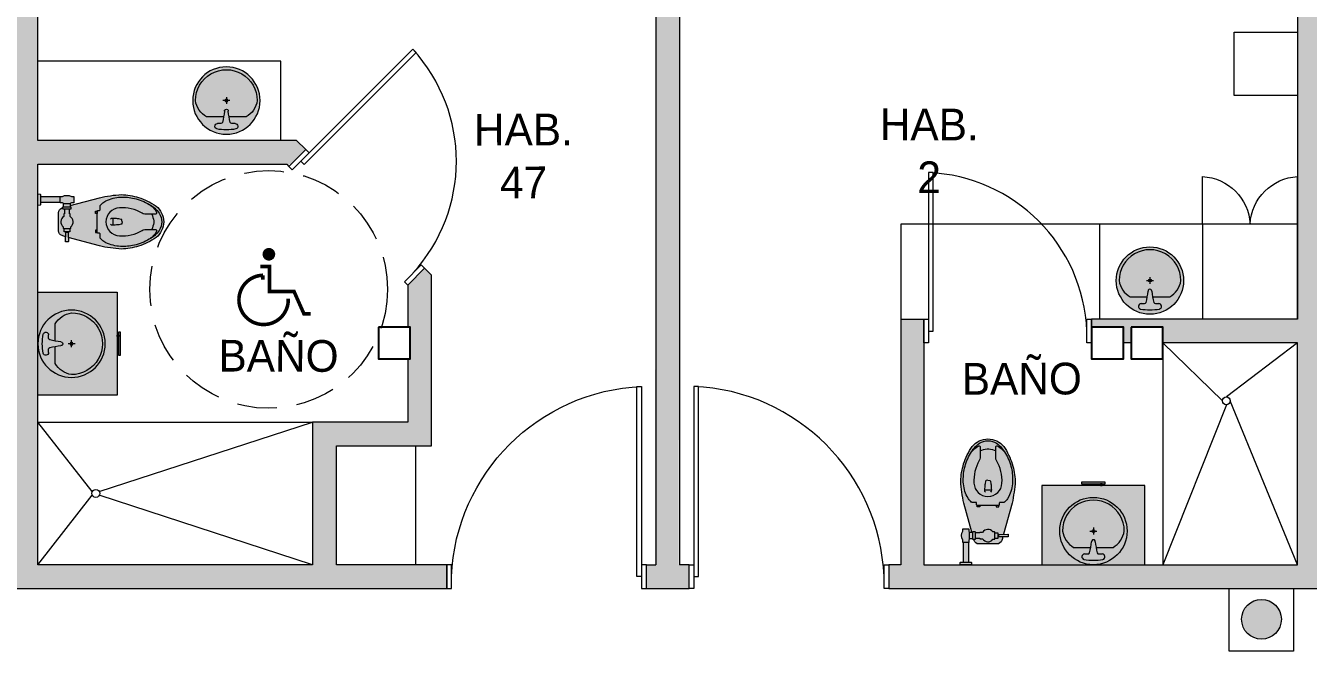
# Model space of a CAD drawing. Header units: metres. Extents: x 51 to 18146, y -212 to 18074.
# Drawn here: x 92.3 to 100.38, y 362.38 to 366.32 of the extents above; entities that cross this region are included whole.
import ezdxf

# ---------------------------------------------------------------- set-up
doc = ezdxf.new("R2010")
doc.units = ezdxf.units.M
doc.linetypes.add('DASHED2', pattern=[0.375, 0.25, -0.125])
doc.linetypes.add('HIDDEN2', pattern=[0.1875, 0.125, -0.0625])
doc.layers.get('0').update_dxf_attribs({"color": 250})
for name, color, linetype, lineweight in [('I-EM', 1, 'Continuous', 0), ('P0 - Estructura', 250, 'Continuous', 25), ('P0 - Mobiliario', 250, 'Continuous', 9), ('P0 - Paredes', 250, 'Continuous', 20), ('P0 - Puertas', 250, 'Continuous', 13), ('P0 - Textos', 250, 'Continuous', 13)]:
    doc.layers.add(name, color=color, linetype=linetype, lineweight=lineweight)
doc.layers.get('0').freeze()
doc.styles.add('CENTURY GOTHIC', font='GOTHIC.TTF')

# ---------------------------------------------------------------- blocks, each defined once
blk = doc.blocks.new('*U190')
for points in [[(-0.2000000028223909, 0.1499999940817066), (-0.1700000027944513, 0.1499999960497846), (-0.1700000011031333, -2.4600993e-09), (-0.2000000008982423, -2.5655322e-09)], [(0.8299999974989153, 0.1499999995642128), (0.8599999970611937, 0.1499999996696457), (0.8599999986360963, 3.022407e-09), (0.8299999993066485, -8.083161e-10)], [(0.830000002790325, -0.9250000010318336), (0.8299999972968365, 0.0749999984466258), (0.7999999972688967, 0.074999998341193), (0.800000001947478, -0.9250000029999116)]]:
    blk.add_lwpolyline(points, close=True)
blk.add_arc((0.874737891734953, 0.1197378909785973), 1.045695340698735, 182.452029120191, 267.5479714204705)
blk = doc.blocks.new('*U189')
for points in [[(-0.1700000014132812, 1.275000000244472), (-0.1699999996204857, 0.0750000011175874), (-0.139999999592546, 0.0750000011175874), (-0.1400000005704346, 1.275000002107117)], [(-0.1700000000861468, 4e-16), (-0.1999999996484252, 4e-16), (-0.2000000006961635, 0.149999996647239), (-0.1700000013667158, 0.1500000003725293)], [(1.059999999883585, 1.6763807e-09), (1.029999999855645, -1.862644e-10), (1.029999998691491, 0.1499999983236194), (1.0599999984866, 0.1499999983236194)]]:
    blk.add_lwpolyline(points, close=True)
blk.add_arc((-0.2236854728948361, 0.0213145304730344), 1.254834408397315, 2.452028918829121, 87.54797121910858)
blk = doc.blocks.new('*U202')
at = {"true_color": 0xe7e8e9, "transparency": 33554687}
h = blk.add_hatch(color=254, dxfattribs=at)
h.dxf.hatch_style = 1
h.paths.add_polyline_path([(-0.0550002811169236, 0.5000000253003237), (-0.0450002811167053, 0.5000000309227062), (-0.0450002923613852, 0.5100000309226881), (-0.0550002923616035, 0.5100000253003055)])
h.paths.add_polyline_path([(-0.1750002923614659, 0.5099999578322832), (-0.0250002923609486, 0.5100000421673395), (-0.0250002923609373, 0.5200000421675608), (-0.175000292361483, 0.5199999578325045)])
h.paths.add_polyline_path([(-0.1550002811163779, 0.4999999690770665), (-0.1450002811166144, 0.4999999746993354), (-0.1450002923612658, 0.5099999746993172), (-0.1550002923610293, 0.5099999690770483)])
h.paths.add_polyline_path([(-0.4249999999998787, -1.827259865e-07), (0.2249999999999261, 9.83908421e-08), (0.2249997188831572, 0.5000000983907285), (-0.4250002811166477, 0.4999998172740136)])
at = {"ltscale": 0.5}
for points in [[(0.2249997188831572, 0.5000000983907285), (-0.4250002811166951, 0.4999999016090442), (-0.4249999999999261, -9.83909558e-08), (0.2249999999999261, 9.83908421e-08)], [(-0.0250002979832743, 0.5200000421675578), (-0.17500029798382, 0.5199999578325015), (-0.1750002923614659, 0.5099999578322832), (-0.0250002923609486, 0.5100000421673395)], [(-0.1550002923610293, 0.5099999690770483), (-0.1450002923612658, 0.5099999746993172), (-0.1450002811166144, 0.4999999746993354), (-0.1550002811163779, 0.4999999690770665)], [(-0.0450002923613852, 0.5100000309226881), (-0.0550002923616035, 0.5100000253003055), (-0.0550002811169236, 0.5000000253003237), (-0.0450002811167053, 0.5000000309227062)]]:
    blk.add_lwpolyline(points, close=True, dxfattribs=at)
blk = doc.blocks.new('*U180')
at = {"true_color": 0xffffff, "transparency": 33554648}
h = blk.add_hatch(color=7, dxfattribs=at)
h.dxf.hatch_style = 1
edge = h.paths.add_edge_path()
edge.add_arc((0, -0.2414999999999736), 0.2415, 0, 360)
for p, q in [((-0.0251743179051118, -0.2414999999999736), (0.0251743179051119, -0.2414999999999736)), ((0, -0.2163256820948618), (0, -0.2654958906946376)), ((-0.1415971398016609, -0.3589999999999236), (-0.0194043751166646, -0.3589999999999236)), ((0.019404375116892, -0.3589999999999236), (0.1415971398016609, -0.3589999999999236)), ((-0.0629496485748859, -0.4062846031793584), (-0.0393239013624225, -0.4062846031793584)), ((0.039323901365151, -0.4062846031793584), (0.0629496485751133, -0.4062846031793584)), ((0, -0.4829999999999737), (0, -0.4829999999999737))]:
    blk.add_line(p, q)
for radius in [0.2415, 0.01]:
    blk.add_circle((0, -0.2414999999999736), radius)
for centre, radius, start, end in [((0, -0.2414999999999736), 0.2215, 359.9999991805735, 180.0000010560101), ((-0.0612184111591887, -0.2184225629652019), 0.1619344182730617, 188.1931735702387, 240.240138086049), ((0.0612184111591887, -0.2184225629652019), 0.1619344182730571, 299.7598619139509, 351.8068264297613), ((-0.5623570317511623, -0.2603682471880119), 0.5518385724188483, 345.5522968870517, 353.977452873383), ((0, -0.3172270947050606), 0.0136040385439314, 355.6157637962072, 184.3842362037927), ((0.5623570317486611, -0.2603682471881257), 0.551838572416039, 186.0225471266364, 194.4477031130903), ((-0.062949648574886, -0.4260937162447363), 0.0198091130653746, 89.99999999983065, 256.6163226065404), ((0, -0.0637212258760087), 0.3875729818071575, 259.9649411936483, 280.0350588063517), ((-0.0393239013624225, -0.3943398535229221), 0.0119447496564532, 270, 341.9046449538021), ((0.039323901365151, -0.3943398535229221), 0.0119447496564532, 198.0953550463533, 270), ((0.0629496485751133, -0.4260937162447363), 0.0198091130653746, 283.3836773934596, 90.00000000000003)]:
    blk.add_arc(centre, radius, start, end)
blk = doc.blocks.new('INOD-01')
at = {"true_color": 0xffffff, "transparency": 33554687}
h = blk.add_hatch(color=7, dxfattribs=at)
h.dxf.hatch_style = 1
edge = h.paths.add_edge_path()
edge.add_line((0.0002918474736075, -0.0003879760621057), (0.0002382510323397, -0.0001917094035475))
edge.add_line((0.0002382510323397, -0.0001917094035475), (0.000264723326868, -0.0001924088414627))
edge.add_arc((0.0002647808000099, -0.0001902336005938), 2.176e-06, 268.4865112817784, 360.0000000000022)
edge.add_line((0.0002669568000099, -0.0001902336005938), (0.0002669568000099, -0.0001771776005938))
edge.add_arc((0.0002647808000099, -0.0001771776005938), 2.176e-06, 2.1925e-12, 91.51348871822026)
edge.add_line((0.000264723326868, -0.0001750023597248), (0.0002339109941819, -0.0001758164679886))
edge.add_arc((-0.0012528411636875, -0.0006210368612465), 0.0015519836266862, 16.67076979263193, 17.55550343394369)
edge.add_arc((-0.0012528411636865, -0.0006210368612483), 0.0015519836266858, 17.55550343401838, 17.55821374517804)
edge.add_arc((0.000196855750372, -0.0001623293090523), 3.1446300254e-05, 17.55821374521364, 89.99999999978911)
edge.add_line((0.0001968557503721, -0.0001308830087983), (0.0001966447219775, -0.0001308830087983))
edge.add_line((0.0001966447219775, -0.0001308830087983), (8.22866498437e-05, -0.0001308830087983))
edge.add_arc((8.22866498437e-05, -0.0001623293090522), 3.1446300254e-05, 90.00000000000018, 162.4417862543645)
edge.add_arc((0.0015319835646691, -0.0006210368615053), 0.0015519836274946, 162.4417862543076, 162.4444965654751)
edge.add_arc((0.0015319835639032, -0.0006210368612465), 0.0015519836266863, 162.4444965660555, 162.6571959689197)
edge.add_line((5.05556381751e-05, -0.000158409064443), (4.42577066413e-05, -0.000158409064443))
edge.add_line((4.42577066413e-05, -0.000158409064443), (4.42577066413e-05, -0.0001627392005938))
edge.add_line((4.42577066413e-05, -0.0001627392005938), (2.3650696051e-05, -0.0001627392005938))
edge.add_arc((-3.00799999893e-05, -0.0001834942554702), 5.7599999999e-05, 21.12051381918062, 29.7974804259429)
edge.add_line((1.99045488869e-05, -0.0001548707533515), (1.99045488869e-05, -0.0001408000005937))
edge.add_line((1.99045488869e-05, -0.0001408000005937), (1.76000000099e-05, -0.0001408000005937))
edge.add_line((1.76000000099e-05, -0.0001408000005937), (1.76000000099e-05, -1.61280005937e-05))
edge.add_line((1.76000000099e-05, -1.61280005937e-05), (3.29732523855e-05, -1.61280005937e-05))
edge.add_arc((3.29732523855e-05, -1.37280005937e-05), 2.4e-06, 270.0000000000012, 356.9999999999856)
edge.add_line((3.53699632689e-05, -1.38536068887e-05), (3.60960000099e-05, -5.938e-13))
edge.add_line((3.60960000099e-05, -5.938e-13), (-3.60959999901e-05, -5.938e-13))
edge.add_line((-3.60959999901e-05, -5.938e-13), (-3.53699632491e-05, -1.38536068887e-05))
edge.add_arc((-3.29732523657e-05, -1.37280005937e-05), 2.4e-06, 183.0000000000167, 270.0000000000017)
edge.add_line((-3.29732523657e-05, -1.61280005938e-05), (-1.75999999901e-05, -1.61280005937e-05))
edge.add_line((-1.75999999901e-05, -1.61280005937e-05), (-1.75999999901e-05, -0.0001408000005937))
edge.add_line((-1.75999999901e-05, -0.0001408000005937), (-1.99045488671e-05, -0.0001408000005937))
edge.add_line((-1.99045488671e-05, -0.0001408000005937), (-1.99045488671e-05, -0.0001548707533515))
edge.add_arc((3.00800000089e-05, -0.0001834942554702), 5.7599999999e-05, 150.2025195740572, 209.7974804259428)
edge.add_line((-1.99045488671e-05, -0.0002121177575888), (-1.99045488671e-05, -0.0002266112005938))
edge.add_line((-1.99045488671e-05, -0.0002266112005938), (1.99045488869e-05, -0.0002266112005938))
edge.add_line((1.99045488869e-05, -0.0002266112005938), (1.99045488869e-05, -0.000212540447836))
edge.add_arc((-3.00799999892e-05, -0.0001839169457173), 5.7599999999e-05, 330.2025195740569, 338.8794861808192)
edge.add_line((2.3650696051e-05, -0.0002046720005938), (3.73515456954e-05, -0.0002046720005938))
edge.add_line((3.73515456954e-05, -0.0002046720005938), (-1.27050733918e-05, -0.0003879760621057))
edge.add_arc((0.000883996825248, -0.0005864974359908), 0.0009184144113163, 167.5166062891937, 176.3215260692015)
edge.add_arc((0.0003833216351227, -0.0005111474126847), 0.0004161714226488, 182.2621442327413, 197.4133275787918)
edge.add_arc((0.000374725779437, -0.0005146131149671), 0.0004069330158361, 197.3099173398628, 214.6376872902036)
edge.add_arc((0.0001401104933145, -0.0006654765836616), 0.0001284835175649, 218.7559047758317, 269.7595075541422)
edge.add_arc((0.0001390319069012, -0.0006654765836616), 0.0001284835175649, 270.2404924458575, 321.2440952241662)
edge.add_arc((-9.55833792213e-05, -0.0005146131149671), 0.0004069330158361, 325.3623127097956, 342.6900826601273)
edge.add_arc((-0.000104179234907, -0.0005111474126847), 0.0004161714226488, 342.5866724211986, 357.7378557672582)
edge.add_arc((-0.0006048544250323, -0.0005864974359908), 0.0009184144113163, 3.678473930798392, 12.48339371080601)
for p, q in [((-1.75999999901e-05, -0.0001408000005937), (-1.75999999901e-05, -1.61280005938e-05)), ((1.76000000099e-05, -0.0001408000005937), (1.76000000099e-05, -1.61280005938e-05)), ((0.000180593588431, -0.0002072576005938), (0.000180593588431, -0.0002072558843656)), ((0.0002066176000099, -0.0001908736005938), (0.0002066176000099, -0.0001765376005938)), ((0.0001178826573047, -0.0004726958628207), (0.0001612597431683, -0.0004726958628207))]:
    blk.add_line(p, q)
for points in [[(3.29732523855e-05, -1.61280005937e-05, 0.3989595459737203), (3.53699632689e-05, -1.38536068887e-05), (3.60960000099e-05, -5.938e-13), (-3.60959999901e-05, -5.938e-13), (-3.53699632491e-05, -1.38536068887e-05, 0.3989595459737218), (-3.29732523657e-05, -1.61280005938e-05)], [(5.74737066413e-05, -0.000158409064443), (4.42577066413e-05, -0.000158409064443), (4.42577066413e-05, -0.0002090021367445), (5.74737066413e-05, -0.0002090021367445, 0.4142135623730943), (5.98737066413e-05, -0.0002066021367445), (5.98737066413e-05, -0.000160809064443, 0.4142135623735644)]]:
    blk.add_lwpolyline(points, format="xyb", close=True)
for points in [[(2.3650696051e-05, -0.0001627392005938, 0.0378785093084316), (1.99045488869e-05, -0.0001548707533515), (1.99045488869e-05, -0.0001408000005937), (-1.99045488671e-05, -0.0001408000005937), (-1.99045488671e-05, -0.0001548707533515, 0.2660558827263071), (-1.99045488671e-05, -0.0002121177575888), (-1.99045488671e-05, -0.0002266112005938), (1.99045488869e-05, -0.0002266112005938), (1.99045488869e-05, -0.000212540447836, 0.0378785093084317), (2.3650696051e-05, -0.0002046720005938)], [(0.0002339109941819, -0.0001758164679886, 0.0038603979375891), (0.0002268591426284, -0.0001529127527126, 1.18259633602e-05), (0.0002268369968987, -0.00015284275771, 0.327052198794663), (0.000196855750372, -0.0001308830087983), (0.0001966447219775, -0.0001308830087983), (8.24976782382e-05, -0.0001308830087983), (8.22866498437e-05, -0.0001308830087983, 0.3270521987946629), (5.2305403317e-05, -0.0001528427577099, 1.18259633601e-05), (5.22832575872e-05, -0.0001529127527126, 0.0009280764907097), (5.05556381751e-05, -0.000158409064443)], [(5.98737066413e-05, -0.0001671552005938), (8.83712000099e-05, -0.0001671552005938), (8.83712000099e-05, -0.0001641573180548), (0.0001056261709735, -0.0001641573180548, -0.5379008791039003), (0.0001708714179404, -0.0001601536005938), (0.000180593588431, -0.0001601536005938), (0.0001825024000099, -0.0001620624121726), (0.0001825024000099, -0.0002053487890149), (0.000180593588431, -0.0002072576005938), (0.0001708714179406, -0.0002072576005938, -0.5380478875231625), (0.0001056172595807, -0.0002032384005938), (8.83712000099e-05, -0.0002032384005938), (8.83712000099e-05, -0.0002002560005938), (5.98737066413e-05, -0.0002002560005938)], [(3.73515456954e-05, -0.0002046720005938), (-1.27050733918e-05, -0.0003879760621057, 0.0384376232708101), (-3.25254619771e-05, -0.0005275743680697, 0.0662059872184115), (-1.37769603512e-05, -0.0006356920171529, 0.075751054727309), (3.99164801587e-05, -0.0007459077592939, 0.2262934232875251), (0.0001395712001078, -0.0007939589694142, 0.2262934232875266), (0.0002392259200569, -0.0007459077592939, 0.075751054727309), (0.0002929193605669, -0.0006356920171529, 0.0662059872184115), (0.0003116678621927, -0.0005275743680697, 0.0384376232708101), (0.0002918474736075, -0.0003879760621057), (0.0002382510323397, -0.0001917094035475)], [(0.0002021504000099, -0.0001933318851751, 0.0763482395148187), (0.0002066176000099, -0.0001908736005938), (0.000264723326868, -0.0001924088414627, 0.421971777180901), (0.0002669568000099, -0.0001902336005938), (0.0002669568000099, -0.0001771776005938, 0.4219717771809204), (0.000264723326868, -0.0001750023597248), (0.0002066176000099, -0.0001765376005938, 0.0763482395148204), (0.0002021504000099, -0.0001740793160124)], [(0.0001395712002365, -0.0003739555502288), (7.18935035182e-05, -0.0003739555502288, 0.4061813241343537), (6.81073048658e-05, -0.0003774445621311), (6.81073048658e-05, -0.0003878493849188, -0.4440172768090673), (6.20976410165e-05, -0.0003928962984438), (3.97847998381e-05, -0.0003928962984438, 0.1438469578059684), (3.43935864718e-05, -0.0003954436925504, 0.0482381198471497), (1.60773100786e-05, -0.0004157084602697), (7.8783026355e-06, -0.0004293868996631, 0.0993278735155251), (-1.60211943743e-05, -0.0005217433313045, 0.066881327153603), (-8.2041698472e-06, -0.0006088583538911, 0.081512776691417), (2.92823564273e-05, -0.0007020492371039, 0.1112856783503353), (8.56062717975e-05, -0.0007663386674882, 0.1252006655262719), (0.0001395712001721, -0.0007822357323021, 0.1252006655262719), (0.0001935361285468, -0.0007663386674882, 0.1112856783503353), (0.000249860043917, -0.0007020492371039, 0.081512776691417), (0.0002873465701915, -0.0006088583538911, 0.066881327153603), (0.0002951635947186, -0.0005217433313045, 0.0993278735155251), (0.0002712640977088, -0.0004293868996631), (0.0002630650902657, -0.0004157084602697, 0.0482381198471497), (0.0002447488138724, -0.0003954436925504, 0.1438469578059684), (0.0002393576005062, -0.0003928962984438), (0.0002170447593278, -0.0003928962984438, -0.4440172768090673), (0.0002110350954785, -0.0003878493849188), (0.0002110350954785, -0.0003774445621311, 0.4061813241343537), (0.0002072488968261, -0.0003739555502288), (0.0001395712001078, -0.0003739555502288)], [(2.69653758376e-05, -0.0006981647735054, 0.1342459237053753), (8.01265500507e-05, -0.0007492590977242, 0.6295442393258791), (9.08990182353e-05, -0.0007421851418912), (9.08990182353e-05, -0.0006740476619452, 0.129257394288638), (8.50943098931e-05, -0.0006577741512603, -0.1489843020424669), (5.13898260291e-05, -0.0005150487915121, -0.9657174645196754), (0.0002277525741865, -0.0005150487915121, -0.1489843020424669), (0.0001940480903225, -0.0006577741512603, 0.129257394288638), (0.0001882433819804, -0.0006740476619452), (0.0001882433819804, -0.0007421851418912, 0.6295442393258791), (0.0001990158501649, -0.0007492590977242, 0.1342459237053753), (0.000252177024378, -0.0006981647735054)], [(0.0001395712001128, -0.0005326198181152), (0.0001282967442991, -0.000530824833551, -0.2859930065653504), (0.0001239851846624, -0.0005265548146609), (0.0001209619268648, -0.000510603787351, -0.0096572455949556), (0.0001185859735593, -0.0004812373990253), (0.0001178826573047, -0.0004726958628207, -0.2787004730350135), (0.0001232404679758, -0.0004587671980262)], [(0.0001395712003601, -0.0005326198181152), (0.0001508456561738, -0.000530824833551, 0.2859930065653504), (0.0001551572158105, -0.0005265548146609), (0.0001581804736081, -0.000510603787351, 0.0096572455949556), (0.0001605564269137, -0.0004812373990253), (0.0001612597431683, -0.0004726958628207, 0.2787004730350135), (0.0001559019324971, -0.0004587671980262)], [(9.08494790077e-05, -0.0007185351238292, 0.0687483220196974), (0.0001335441688653, -0.0007313846657857), (0.0001455982313504, -0.0007313846657857, 0.0687483220196972), (0.000188292921208, -0.0007185351238292)]]:
    blk.add_lwpolyline(points, format="xyb")
for points in [[(4.42577066413e-05, -0.0001627392005938), (2.35776000098e-05, -0.0001627392005938), (2.35776000098e-05, -0.0002046720005938), (4.42577066413e-05, -0.0002046720005938)], [(0.0001825024000099, -0.0002011776005938), (0.0002021504000099, -0.0002011776005938), (0.0002021504000099, -0.0001662336005938), (0.0001825024000099, -0.0001662336005938)]]:
    blk.add_lwpolyline(points)
for points in [[(7.18935033896e-05, -0.0003739555502288), (8.77249324352e-05, -0.0003739555502288), (8.77249324352e-05, -0.0003643504567444), (7.18935033896e-05, -0.0003643504567444)], [(0.0002072488968261, -0.0003739555502288), (0.0001914174677804, -0.0003739555502288), (0.0001914174677804, -0.0003643504567444), (0.0002072488968261, -0.0003643504567444)]]:
    blk.add_lwpolyline(points, close=True)
blk = doc.blocks.new('-COL40-')
at = {"color": 0}
blk.add_lwpolyline([(-0.1999999999710837, 0.1999999998887603), (-0.1999999999710837, -0.200000000115196), (0.2000000000328441, -0.200000000115196), (0.2000000000328441, 0.1999999998887603)], close=True, dxfattribs=at)
blk = doc.blocks.new('C-F-A')
at = {"layer": 'P0 - Mobiliario'}
for p, q in [((0.5126436360217631, -0.8058662673737853), (0.5126436360217631, -0.8052662952435202)), ((0.5132936360217633, -0.8058662673122807), (0.5132936360239982, -0.8052662952449173)), ((0.5138936368413269, -0.8052662952458485), (0.5138936368413268, -0.8061662672555073)), ((0.5138936368413268, -0.8058662672555073), (0.512643636021763, -0.8058662673737853)), ((0.5132936368413269, -0.8058662672555073), (0.5132936368413269, -0.8061662672555073))]:
    blk.add_line(p, q, dxfattribs=at)
at = {"layer": 'P0 - Mobiliario', "linetype": 'HIDDEN2'}
blk.add_lwpolyline([(0.512643636021763, -0.8058662673742508), (0.5113886368367822, -0.8058662673742508), (0.5113886368349194, -0.8052662673741579)], dxfattribs=at)
at = {"layer": 'P0 - Mobiliario'}
for centre, start, end in [((0.5132767607022898, -0.8058493911148731), 273.0485693599055, 356.9514252186351), ((0.5139105129803642, -0.8058493911148731), 183.0485747813646, 266.9514306400919)]:
    blk.add_arc(centre, 0.0003173252157834, start, end, dxfattribs=at)
at = {"layer": 'P0 - Mobiliario', "xscale": -0.00088, "yscale": 0.00088, "zscale": 0.00088, "rotation": 179.9998453658339}
blk.add_blockref('*U180', (0.512961647482589, -0.8057220125035383), dxfattribs=at)
blk = doc.blocks.new('A$Caf474d90')
at = {"layer": 'I-EM'}
h = blk.add_hatch(color=256, dxfattribs=at)
h.dxf.hatch_style = 1
h.paths.add_polyline_path([(7.21346667851e-05, 9.36914764898e-05, 1), (0.0003027694594348, 9.36914764898e-05, 1)])
for p, q in [((-4.0660379e-09, 0.0002722641471773), (0.0002839076460805, 0.0002725920509547)), ((3.103826893e-07, 1.8756837e-09), (-4.0660379e-09, 0.0002722641471773))]:
    blk.add_line(p, q, dxfattribs=at)
blk.add_lwpolyline([(-4.0660379e-09, 0.0002722641471773), (0.0003734582688921, 0.0002725920509547), (0.0003737727176194, -9.14208908216e-05), (3.103826893e-07, -9.1748794599e-05)], close=True, dxfattribs=at)
blk.add_circle((0.00018745206311, 9.36914764898e-05), 0.0001153173963248, dxfattribs=at)

msp = doc.modelspace()

# ---------------------------------------------------------------- hatches: boundary and pattern name
at = {"layer": 'P0 - Mobiliario', "extrusion": (-7.7063005e-09, -5.827071e-10, 1)}
h = msp.add_hatch(color=256, dxfattribs=at)
h.dxf.hatch_style = 1
edge = h.paths.add_edge_path()
edge.add_arc((93.82883154585957, 364.8831491626501), 0.0404368903803699, 28.19232846841009, 388.1923284684102)
h = msp.add_hatch(color=256, dxfattribs=at)
h.dxf.hatch_style = 1
edge = h.paths.add_edge_path()
edge.add_arc((93.82883154585957, 364.8831491626501), 0.0404368903803699, 28.19232846841009, 388.1923284684102)
at = {"layer": 'P0 - Paredes'}
h = msp.add_hatch(color=256, dxfattribs=at)
h.dxf.hatch_style = 1
h.paths.add_polyline_path([(92.22285345512628, 364.3744235346317), (90.32503141194582, 364.3744235857726), (90.32503141194582, 365.2733919116259), (89.82560458678007, 365.2733919065595), (89.82560458864272, 365.9213774328828), (89.94764146134256, 366.0434143074751), (89.84170266063514, 366.1493643684388), (89.67577653217317, 365.9834382404685), (89.67577653217317, 365.1235638523698), (90.17520334802568, 365.1235638481975), (90.17520335733889, 364.374423654139), (89.64581089779735, 364.3744238146543), (89.64581092198192, 364.224595606029), (92.2228534923345, 364.2245955306888), (92.222853451401, 362.7762576072216), (94.94972404101492, 362.7762578118443), (94.94972406706214, 362.926085310638), (94.2544055106789, 362.9260872590542), (94.25440545673669, 363.6752273856401), (94.85372329580782, 363.6752257061005), (94.85372329580782, 364.7509635503292), (94.80983404561877, 364.7948527995944), (94.70388961686194, 364.6889083666205), (94.70388961686194, 364.4243662615419), (94.71998769257964, 364.4243662615419), (94.71998769444228, 364.2245955218673), (94.70388962058723, 364.2245955223442), (94.70388961872457, 363.8250540495515), (94.1045774244368, 363.8250540490747), (94.1045774244368, 362.9260858023167), (92.37268150973318, 362.9260856720805), (92.37268150973318, 365.451708072424), (93.9693415543288, 365.4517082970738), (94.06116005912423, 365.5435268018842), (94.00315050557256, 365.6015363559127), (92.37268150973318, 365.6015361270308), (92.37268150973318, 372.5150811905265), (91.37382781475785, 372.5150811905265), (91.37382781289519, 372.2653677667379), (92.22285345512628, 372.2653677672148), (92.22285345512628, 366.9701736301184), (90.66251212650538, 366.9701738496423), (90.5903766452819, 366.898038371265), (90.69632107961178, 366.7920939382911), (90.72457292938233, 366.8203457871676), (92.22285345512628, 366.8203455764651)])
h = msp.add_hatch(color=256, dxfattribs=at)
h.dxf.hatch_style = 1
h.paths.add_polyline_path([(96.42428183457255, 371.4662848393321), (96.27445376878977, 371.4662848393321), (96.26196807788313, 362.9260843455195), (96.20827972437442, 362.924909675777), (96.20827969832719, 362.776257632792), (96.47797021971643, 362.7762576355934), (96.47797019553185, 362.9260856873989), (96.4117961678505, 362.9260843483209)])
h = msp.add_hatch(color=256, dxfattribs=at)
h.dxf.hatch_style = 1
h.paths.add_polyline_path([(105.3577795445323, 364.5242482259273), (100.4633964610547, 364.5242482259273), (100.4633964610547, 370.8669739706516), (99.46454274375736, 370.8669739706516), (99.46454274560512, 370.7171459160447), (100.3135684082955, 370.7171459165215), (100.3135684064478, 364.4743089488745), (99.01505864873529, 364.4743088772297), (99.01505857989191, 364.4243662615419), (99.21482932186127, 364.424366261065), (99.21482931815088, 364.3244810240269), (99.26477200363578, 364.32448101753), (99.26477200549841, 364.4243662615419), (99.46454274189472, 364.4243662615419), (99.46454274375736, 364.3244809942245), (100.3135684082955, 364.3244808947444), (100.3135684064478, 362.9260857218504), (97.95627373525501, 362.9260857218504), (97.95627330547572, 364.4743087330461), (97.81143989038469, 364.4743087325692), (97.81143989038469, 362.926085838139), (97.73652585098147, 362.9260858762264), (97.73652587516608, 362.7762576676607), (100.4633964610547, 362.7762576681375), (102.4860751826167, 362.5721612306833), (102.486075180754, 362.8077881011963), (102.3362471279949, 362.8077881011963), (102.3362471279949, 362.7378683547974), (100.4633964610547, 362.9268465364575), (100.4633964629173, 364.3744201713204), (102.3362471279949, 364.3744201717376), (102.3362471298575, 363.8665730295181), (102.4860751826167, 363.8665730295181), (102.486075180754, 364.3744201717376), (103.4849288775921, 364.3744201713204), (103.4849288775921, 363.7155710694194), (103.6347569322139, 363.7155710698962), (103.6347569322139, 364.3744201717376), (105.1580088044107, 364.3744201722145), (105.1580088044107, 364.424366261065), (105.3577795445323, 364.4243662615419)])

# ---------------------------------------------------------------- linework, layer by layer
at = {"layer": 'P0 - Mobiliario'}
for p, q in [((99.46454281258583, 364.3244811198115), (99.46454281444848, 362.9260859469771)), ((99.83911290170253, 363.9590950117707), (99.46454281258583, 364.3244811198115)), ((100.3135684082955, 364.3244808947444), (99.86408424444498, 363.9840663545132)), ((99.86408424444498, 363.9341236695051), (99.46454281444848, 362.9260859469771)), ((100.3135684064478, 362.9260857218504), (99.88905558718741, 363.9590950122476)), ((92.37268150973318, 363.8250540444255), (94.1045774374604, 363.8250540481806)), ((92.71599802272021, 363.3872536661029), (92.37268150973318, 363.8250540444255)), ((92.76013676171004, 363.3872536661029), (94.1045774244368, 363.8250540449023)), ((94.75383230236174, 363.6752259865403), (94.75383236004413, 362.9260858599544)), ((92.37268150973318, 362.926085719049), (92.71599802085757, 363.3638860968948)), ((94.1045774244368, 362.9260871571899), (92.76013676171004, 363.3638860973716))]:
    msp.add_line(p, q, dxfattribs=at)
for points in [[(100.3135684064478, 365.8839788480997), (99.91402692992986, 365.8839788480997), (99.91402692992986, 366.2835203260183), (100.3135684064478, 366.2835203260183)], [(93.90326513272524, 365.6015363419652), (93.90326610018313, 366.100963188529), (92.37268150602281, 366.1009631903768)]]:
    msp.add_lwpolyline(points, dxfattribs=at)
at = {"layer": 'P0 - Mobiliario', "extrusion": (-7.7063005e-09, -5.827071e-10, 1), "const_width": 0.0224742081371338, "elevation": -0.069854815522654}
msp.add_lwpolyline([(93.77454491370916, 364.8057087139487), (93.83240930655599, 364.8057087162734), (93.83240930655599, 364.6484065874219), (93.98748215371369, 364.6484065898061), (94.04997592146695, 364.5072967184782), (94.09163749372959, 364.50729672122)], dxfattribs=at)
msp.add_lwpolyline([(93.77454491370916, 364.8057087139487), (93.83240930655599, 364.8057087162734), (93.83240930655599, 364.6484065874219), (93.98748215371369, 364.6484065898061), (94.04997592146695, 364.5072967184782), (94.09163749372959, 364.50729672122)], dxfattribs=at)
at = {"layer": 'P0 - Mobiliario', "extrusion": (-7.7063005e-09, -5.827071e-10, 1), "const_width": 0.0224742081371338, "elevation": -0.0698548165521665}
msp.add_lwpolyline([(93.79104808756709, 364.7240680067539), (93.79104808756709, 364.7510505886674, 2.448268473081638), (93.95079221762717, 364.6032000384927)], format="xyb", dxfattribs=at)
msp.add_lwpolyline([(93.79104808756709, 364.7240680067539), (93.79104808756709, 364.7510505886674, 2.448268473081638), (93.95079221762717, 364.6032000384927)], format="xyb", dxfattribs=at)
at = {"layer": 'P0 - Mobiliario', "linetype": 'DASHED2'}
msp.add_circle((93.82785217709839, 364.6613253292442), 0.7491402712377943, dxfattribs=at)
at = {"layer": 'P0 - Mobiliario'}
for centre in [(99.86408424444498, 363.9590950122476), (92.73806739221511, 363.3755698814988)]:
    msp.add_circle(centre, 0.0249713423745931, dxfattribs=at)
at = {"layer": 'P0 - Paredes'}
for p, q in [((96.4180389956385, 370.8669725943208), (96.41803899748624, 362.9260843483209)), ((96.26821091867984, 370.7171445397138), (96.2682109205425, 362.9260843455195)), ((99.01505857989191, 364.4243662615419), (99.01505864873529, 364.4743091014624)), ((99.26477200363578, 364.32448101753), (99.21482931815088, 364.3244810240269)), ((96.20827972064914, 362.7762562918067), (96.20827972251178, 362.9260843459964)), ((96.47797019553185, 362.7762562941313), (96.47797019366921, 362.9260843492151)), ((96.20827972064914, 362.7762562918067), (96.47797019553185, 362.7762562941313))]:
    msp.add_line(p, q, dxfattribs=at)
for points in [[(92.222853451401, 362.7762576072216), (94.94972404101492, 362.7762578118443), (94.94972406706214, 362.926085310638), (94.2544055106789, 362.9260872590542), (94.25440545673669, 363.6752273856401), (94.85372329580782, 363.6752257061005), (94.85372329580782, 364.7509635503292), (94.80983404561877, 364.7948527995944), (94.70388961686194, 364.6889083666205), (94.70388961686194, 364.4243662615419), (94.71998769257964, 364.4243662619591), (94.71998769444228, 364.2245955228209), (94.70388962058723, 364.2245955223442), (94.70388961872457, 363.8250540495515), (94.1045774244368, 363.8250540490747), (94.1045774244368, 362.9260858023167), (92.37268150973318, 362.9260856720805), (92.37268150973318, 365.451708072424), (93.94108970083296, 365.4517082933784), (93.95521562664212, 365.4375823684931), (94.06116005912423, 365.5435268018842), (94.00315050557256, 365.6015363559127), (92.37268150973318, 365.6015361270308), (92.37268150973318, 372.5150811905265)], [(99.46454274560512, 370.7171459160447), (100.3135684082955, 370.7171459165215), (100.3135684064478, 364.4743089488745), (99.01505864873529, 364.4743088772297)], [(97.81143988852203, 364.4742531712652), (97.81143989038469, 362.926085838139), (97.73652585098147, 362.9260858762264), (97.73652587516608, 362.7762576676607), (100.4633964610547, 362.7762576681375), (102.4860751826167, 362.5721612306833), (102.486075180754, 362.8077881011963), (102.3362471279949, 362.8077881011963), (102.3362471279949, 362.7378683547974), (100.4633964610547, 362.9268465364575), (100.4633964629173, 364.3744201713204), (102.3362471279949, 364.3744201717376), (102.3362471298575, 363.8665730295181), (102.4860751826167, 363.8665730295181), (102.486075180754, 364.3744201717376), (103.4849288775921, 364.3744201713204), (103.4849288775921, 363.7155710694194), (103.6347569322139, 363.7155710698962), (103.6347569322139, 364.3744201717376), (105.1580088044107, 364.3744201722145)], [(97.81143989038469, 364.4743087325692), (97.95627330547572, 364.4743087330461), (97.95627373525501, 362.9260857218504), (100.3135684064478, 362.9260857218504), (100.3135684082955, 364.3244808947444), (99.46454274375736, 364.3244809942245)], [(96.20827972251178, 362.9260843459964), (96.26821094287934, 362.9260843459964)], [(96.47797019366921, 362.9260843492151), (96.4180389751643, 362.9260843487978)]]:
    msp.add_lwpolyline(points, dxfattribs=at)

# ---------------------------------------------------------------- block references
at = {"layer": 'I-EM', "xscale": 1087.392086507083, "yscale": 1087.392086507083, "zscale": 1087.392086507083, "rotation": 359.8464403880659}
msp.add_blockref('A$Caf474d90', (99.88155196249485, 362.4805111657381), dxfattribs=at)
at = {"layer": 'P0 - Estructura', "transparency": 33554687, "xscale": 0.4994268474869228, "yscale": 0.4994268474869228, "zscale": 0.4994268474869228}
for p in [(94.62010232532025, 364.3244808914661), (99.11494395273924, 364.3244808914661), (99.36465737648308, 364.3244808914661)]:
    msp.add_blockref('-COL40-', p, dxfattribs=at)
at = {"layer": 'P0 - Mobiliario'}
for name, p, xscale, yscale, zscale, rotation in [('*U180', (93.56079082982242, 366.0645408681631), -0.8789912515856775, 0.8789912515856775, 0.8789912515856775, 359.9998453719623), ('*U202', (92.3726816455573, 364.4190837020278, -1.24222363e-08), -0.9988536949837254, 0.9988536949837254, 0.9988536949837254, 269.9999213130066), ('*U180', (92.79723428344727, 364.3191971863509), -0.8789912515856778, 0.8789912515856778, 0.8789912515856775, 269.999845365834), ('*U202', (99.12602725447715, 362.9260853148699), 0.9988536949837254, 0.9988536949837254, 0.9988536949837254, 7.86867645837e-05), ('*U180', (99.02614073741437, 363.3506379522681, 1.23610499e-08), 0.8789912515856777, 0.8789912515856777, 0.8789912515856777, 0.0001546339374434)]:
    msp.add_blockref(name, p, dxfattribs=dict(at, xscale=xscale, yscale=yscale, zscale=zscale, rotation=rotation))
at = {"layer": 'P0 - Mobiliario', "extrusion": (-6.3903563e-09, 1.6046931e-09, -1), "xscale": 998.8536949837255, "yscale": 998.8536949837255, "zscale": -998.8536949837252, "rotation": 270.0000113586804}
msp.add_blockref('INOD-01', (-92.37268150973318, 365.2272696834207, -4.1588186e-09), dxfattribs=at)
at = {"layer": 'P0 - Mobiliario', "extrusion": (-1.6046931e-09, -6.3903563e-09, -1), "xscale": 998.8536949837255, "yscale": 998.8536949837255, "zscale": -998.8536949837252, "rotation": 180.0000113586804}
msp.add_blockref('INOD-01', (-98.2220646611899, 362.9260857218504, -2.47678542e-06), dxfattribs=at)
at = {"layer": 'P0 - Paredes', "xscale": -998.8536949837255, "yscale": 998.8536949837255, "zscale": 998.8536949837255, "rotation": 180}
msp.add_blockref('C-F-A', (-412.9909816423505, -439.8689105690122), dxfattribs=at)
at = {"layer": 'P0 - Puertas', "yscale": 0.9988536949837254, "zscale": 0.9988536949837254}
for name, p, xscale, rotation in [('*U190', (94.66857480232419, 364.9361120442748), 0.9988536949837254, 134.9999992649585), ('*U190', (98.81528791047633, 364.4743088642359), 0.9988536949837254, 180.0000085499556), ('*U189', (96.00850896006823, 362.7762576625347), -0.9988536949837254, 359.9999914498158), ('*U189', (96.67774095611274, 362.776257665813), 0.9988536949837254, 8.5499556224e-06)]:
    msp.add_blockref(name, p, dxfattribs=dict(at, xscale=xscale, rotation=rotation))

# ---------------------------------------------------------------- texts
at = {"layer": 'P0 - Textos', "char_height": 0.199770738996745, "attachment_point": 2, "style": 'CENTURY GOTHIC'}
for s, insert, rotation in [('{\\C0;HAB. 2}', (97.99194398087263, 365.8016267044945), 359.8338135074026), ('{\\C0;HAB. 4}7', (95.43284290101194, 365.7693079804853), 0.16618649236876298), ('BAÑO', (93.89006384158134, 364.3427720099091), 359.8338135074026), ('BAÑO', (98.57451109883189, 364.1985561706424), 0.16618649236876298)]:
    msp.add_mtext_dynamic_manual_height_columns(s, width=0.0018619528952601, gutter_width=0.0029965610849512, heights=[0], dxfattribs=dict(at, insert=insert, rotation=rotation))

doc.saveas('drawing.dxf')
